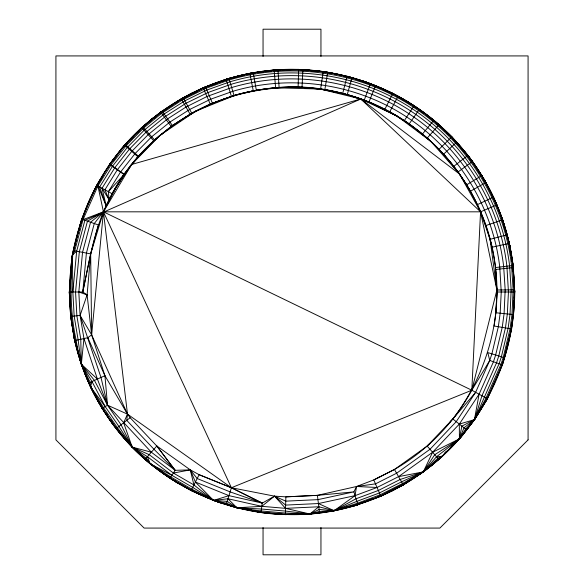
<?xml version="1.0" encoding="UTF-8"?>
<svg xmlns="http://www.w3.org/2000/svg" width="584" height="584" viewBox="0 0 584 584"><rect width="100%" height="100%" fill="white"/><g stroke="black" fill="none" stroke-linecap="round" stroke-linejoin="round"><path stroke-width="0.88" d="M130.809 165.892L138.445 156.242L153.709 140.729L172.433 125.531L190.077 114.179L210.225 104.062L235.775 94.966C256.091 89.505 277.064 86.585 298.117 87.133L298.65 69.386L323.295 71.504L331.143 73.387M103.185 175.492C86.644 199.02 78.694 227.322 72.372 255.055C70.481 283.51 69.868 312.287 76.19 340.289C80.548 370.584 94.455 398.573 112.092 423.276C151.599 477.851 216.737 512.387 284.072 514.562L307.527 514.168C352.721 510.927 396.689 493.677 431.97 465.229C483.669 423.699 514.621 358.24 514.708 292L513.029 265.45C506.489 209.24 477.471 156.227 433.81 120.275C390.287 84.191 332.836 65.912 276.473 69.832L274.159 70.007C250.58 72.146 227.329 77.562 205.531 86.863C182.12 96.608 160.563 110.69 141.73 127.626C106.295 159.819 82.782 203.845 73.27 250.58L72.372 255.055L69.292 292L70.635 316.462L74.664 340.633C81.979 372.548 96.236 402.617 116.114 428.619L116.187 428.561C171.054 500.722 271.56 532.382 357.89 504.744L353.904 491.874L356.539 486.501L373.767 479.924L394.448 469.507L427.167 446.059L452.856 418.991L475.631 392.317L489.728 360.467L491.889 353.853L498.342 326.712L500.167 313.199L501.24 292L499.751 267.041C492.714 206.546 457.768 150.183 406.705 116.997C356.13 83.57 290.861 73.964 232.775 91.316L210.722 99.185L189.683 109.478L169.929 122.056L151.709 136.758L135.24 153.41L120.501 172.119L108.368 191.683L109.077 199.691C94.214 228.351 89.454 260.778 82.76 292L87.104 294.891L91.637 334.858L104.93 375.702L127.487 414.136L130.144 417.721L156.789 446.015L175.163 470.317L190.289 469.872L199.129 474.697L231.395 487.779L262.267 503.101L274.517 496.152L285.883 496.853L317.397 495.363L353.904 491.874L317.93 499.634L285.751 501.152L274.517 496.152L231.41 487.735L199.129 474.697L191.114 490.553L169.915 478.267L175.163 470.317L156.819 445.979L145.131 459.294L150.19 463.725L169.915 478.267M466.726 429.941L452.856 418.991C484.983 376.658 501.839 322.609 495.721 269.487L495.495 267.552C486.633 185.318 423.057 112.931 342.706 93.411C252.507 68.868 149.854 115.544 109.077 199.691L102.054 188.231L114.836 167.652L129.298 149.256L145.956 132.247L165.732 116.201L186.165 103.193L207.926 92.549L230.738 84.403C290.825 66.459 358.335 76.395 410.654 110.975C463.477 145.299 499.627 203.604 506.897 266.187L508.445 292L507.335 313.929L505.445 327.909L498.772 355.984L496.531 362.817L481.946 395.769L474.536 419.597L459.418 438.876L436.54 456.746L423.305 471.887L402.748 485.224L380.856 496.217L353.437 506.065L346.37 507.314M169.265 106.982L183.15 97.813L191.778 113.216C225.314 94.732 263.88 86.344 302.03 87.352L302.899 69.649L286.861 69.781M480.814 408.508L487.45 398.777L502.452 364.869L511.599 328.938L494.122 326.003L495.904 312.768L496.962 292L495.48 267.56C491.159 234.038 479.092 201.67 459.542 174.047L458.038 171.952C421.502 121.034 360.759 88.805 298.117 87.133M145.131 459.294C116.18 433.729 94.207 400.58 81.322 364.212C69.46 329.12 67.087 291.606 72.372 255.055L73.562 250.638C81.724 212.028 98.842 175.215 124.881 145.387L142.941 127.056L160.928 112.427L181.449 99.119L205.641 87.14L229.074 78.774C290.788 60.335 360.138 70.547 413.874 106.062C468.127 141.321 505.255 201.21 512.73 265.486L514.307 289.832L513.175 314.528L511.234 328.88L504.379 357.722L502.079 364.744L487.1 398.587L474.536 419.597L459.418 438.876L434.751 454.702L423.305 471.887L403.128 484.552L380.702 495.86L357.773 504.364L334.121 510.693L318.163 512.781M502.364 364.839C509.985 341.312 514.606 316.791 514.614 292L514.606 289.832L496.947 290M495.852 312.761L496.962 292L495.48 267.56L513.029 265.45L514.723 292L514.183 298.307M170.126 477.938L191.26 490.18L213.532 500.43L236.9 507.788L261.807 506.328L274.517 496.152L285.634 505.087L318.419 503.539L355.065 495.641L377.052 487.479L398.565 476.639L432.598 452.25L459.418 438.876L474.536 419.597L486.078 398.025L500.977 364.358L503.262 357.372L510.08 328.69L512.007 314.404L513.139 289.846L511.569 265.625C504.138 201.684 467.2 142.116 413.231 107.04C359.781 71.715 290.796 61.554 229.41 79.898L206.101 88.22L182.025 100.134L161.615 113.376L143.722 127.925L126.319 145.525L110.989 164.951L97.922 185.975L83.023 219.642L74.715 250.857L72.372 255.055C66.175 299.826 71.569 345.75 90.527 386.915C109.142 423.123 135.305 456.221 170.163 477.96M69.386 292L72.467 255.069L73.81 249.813M70.131 286.605L70.357 283.904M70.737 279.407L70.963 276.707M71.336 272.21L71.562 269.509M71.934 265.012L72.087 263.216M72.46 258.719L72.686 256.018M511.628 328.945L512.212 321.733M512.453 319.032L512.591 317.229M513.657 304.614L514.037 300.11M164.155 473.602L150.19 463.725L132.188 447.11L121.063 424.772L107.514 405.194L97.404 379.067L83.957 338.552L80.103 315.418L87.104 294.891L90.673 253.879L98.338 224.942L81.578 219.139M319.55 512.606L309.841 513.993L285.364 514.219L260.99 512.146L236.9 507.788L213.532 500.43L191.786 489.136L170.805 476.982L150.19 463.725L146.102 458.192L132.188 447.11L117.347 427.656L103.507 407.654L90.527 386.915L90.14 382.323L81.322 364.212L78.125 339.859L74.161 316.075L72.839 292L76.665 251.222L84.899 220.292L360.788 98.995L397.164 116.136L431.014 141.467L459.542 174.047L480.559 211.824L490.056 239.331L492.013 247.244L509.336 243.367L513.365 267.538L514.708 292L496.962 292M190.077 114.179L181.252 98.776L203.144 87.782L228.994 78.49C300.84 56.765 382.9 74.774 438.927 124.757L427.276 138.021L443.584 154.147L459.542 174.047L360.788 98.995L131.619 164.484L115.793 187.442L106.164 205.714L97.922 185.975L103.441 211.824L127.487 414.136L126.75 420.356L153.95 449.242L175.163 470.317L151.351 452.206L107.514 405.194L101.003 377.461L80.103 315.418L78.818 292L82.534 252.339L90.549 222.248L103.441 211.824L131.619 164.484L159.709 135.532L195.72 111.121L235.775 94.966M458.36 144.423C474.719 162.045 487.297 182.901 496.867 204.889L480.559 211.824L103.441 211.824L91.637 334.858L87.804 337.691L74.664 340.633L70.635 316.462L69.292 292L82.76 292L86.41 253.069L94.272 223.533L103.441 211.824L115.793 187.442L109.077 199.691L104.916 189.793L117.275 169.864L131.743 151.409L148.161 134.656L167.63 118.851L185.989 107.04L206.948 96.521L231.658 87.534C290.839 69.854 357.335 79.643 408.866 113.705C460.893 147.511 496.495 204.933 503.663 266.574L505.175 289.919L504.087 313.601L502.233 327.368L495.655 355.021L493.451 361.752L479.084 394.207L459.323 424.101L432.598 452.25L423.305 471.887L402.544 483.537L380.235 494.787L357.423 503.247L334.121 510.693L319.404 511.445L309.841 513.993L285.35 514.614L260.938 512.533L251.113 510.197M414.735 477.019L402.748 485.224L380.819 496.13L357.861 504.649L334.121 510.693L319.156 509.474L309.841 513.993L285.393 513.051L261.157 510.985L236.9 507.788L226.607 503.255L213.532 500.43L192.691 487.37L171.893 475.318L147.409 456.703L132.188 447.11L118.917 426.444L105.193 406.617L91.951 381.513L81.322 364.212L83.957 338.552M210.736 498.853L191.121 490.45M320.587 89.045L323.295 71.504M324.85 89.688L327.675 72.263L302.899 69.649M468.864 426.678L474.456 419.538L479.084 394.207M471.806 390.229A204.838 204.838 0 0 1 394.426 469.478L373.767 479.924L380.819 496.13C410.698 482.829 437.562 463.214 459.345 438.81L461.886 426.123L474.536 419.597L487.45 398.777L471.814 390.229L103.441 211.824L83.023 219.642M82.76 292L90.673 253.879L103.441 211.824L87.469 221.183L79.336 251.733L75.555 292L76.862 315.776L80.775 339.26L81.322 364.212L94.433 380.403L107.514 405.194L127.487 414.136L231.41 487.735L262.267 503.101L260.938 512.533L236.922 507.693L228.271 504.97M490.056 239.331L496.896 290L471.814 390.229L231.41 487.735L226.169 504.664M74.256 248.061L81.636 219.161L96.637 185.274L109.544 164.462L124.582 145.124L141.795 127.692L160.695 112.113L181.296 98.864L203.181 87.87L226.139 79.351L249.901 73.401L277.984 69.825L279.094 87.447M79.015 230.629L79.687 228.008M81.249 221.883L81.921 219.256M237.031 507.27L236.9 507.788L261.428 509.022L285.452 511.066L309.841 513.993L318.82 506.781L334.121 510.693L356.839 501.357L379.439 492.962L401.551 481.822L423.305 471.887L438.818 459.338L427.167 446.059M342.706 93.411L347.1 76.212L370.468 83.57L364.212 100.185C322.733 84.673 276.509 83.198 234.009 95.484L228.994 78.49M502.079 364.744L502.751 362.116M91.951 381.513L90.527 386.915L105.193 406.617M81.636 219.161L73.27 250.58L90.673 253.879L91.637 334.858L127.487 414.136L123.64 422.772L132.188 447.11L149.205 454.659L173.382 473.047L193.917 484.946L213.532 500.43L227.191 501.364L236.9 507.788L227.994 498.765L213.532 500.43L195.399 482.041L190.289 469.872L156.819 445.979M347.246 94.63L352.006 77.621L327.675 72.263M368.957 102.039L375.585 85.673L352.006 77.621M102.054 188.231L106.164 205.714L99.667 186.924L112.61 166.09L127.254 147.467L144.124 130.239L164.141 113.997L184.836 100.82L206.867 90.045L229.972 81.796C290.81 63.627 359.167 73.686 412.143 108.704C465.63 143.46 502.233 202.495 509.598 265.859L511.153 289.861L510.036 314.207L508.124 328.361L501.371 356.787L499.101 363.708L474.536 419.597L459.323 424.101L459.418 438.876L464.017 427.802L474.536 419.597L487.363 398.726M384.849 109.274L392.886 93.447L414.085 105.733L404.354 120.581M191.114 490.553L213.561 500.342L226.541 504.43M389.703 111.829L398.12 96.302L375.585 85.673M380.702 495.86L402.748 485.224L403.128 484.552M504.664 357.809L487.801 352.59L489.728 360.467L471.814 390.229L480.559 211.824L470.419 191.253L458.038 171.952L472.405 161.564C452.877 134.656 427.313 112.223 398.12 96.302M96.637 185.274L112.186 193.771L124.012 174.572L129.714 167.287M99.886 180.872L101.317 178.558M112.186 193.771L124.29 174.287L129.75 167.367M482.683 405.442L484.114 403.128M475.172 417.83L477.077 414.749M478.033 413.209L481.851 407.055M482.807 405.515L484.713 402.434M485.669 400.894L487.1 398.587M459.418 438.876L465.572 429.036L474.536 419.597M475.631 392.317L456.228 421.655L429.999 449.286L396.594 473.23L375.483 483.866L356.539 486.501L317.397 495.341L285.883 496.853L285.35 514.614L297.139 514.219M117.975 153.774L121.034 149.278L127.305 142.715M456.695 441.285L462.966 434.722L466.025 430.226M409.223 123.874L419.319 109.39M171.163 126.451L160.695 112.113L141.73 127.626L125.217 144.547L109.544 164.462L124.012 174.572L108.368 191.683M112.697 161.155L116.048 156.877M124.063 174.609L125.18 173.192M136.86 158.293L137.977 156.877L124.582 145.124L109.463 164.403L109.785 164.111L124.239 174.251M449.921 422.159L451.585 420.027M461.353 435.766L457.849 439.913M470.857 423.648L474.215 419.37M459.345 438.81L467.74 428.109M131.393 165.287L138.496 156.286L159.709 135.532M171.893 475.318L150.19 463.725L150.533 463.309M422.509 133.962L433.81 120.275L451.812 136.89L457.17 143.051M129.188 140.751L141.73 127.626L162.126 111.194L172.433 125.531L195.72 111.121M318.419 503.539L334.121 510.693L356.036 498.758L378.359 490.472L400.193 479.464L423.305 471.887L442.271 456.374L454.812 443.249M124.655 145.19C157.162 108.42 201.743 82.87 249.901 73.401L226.11 79.256L231.366 96.214M124.881 145.387L126.151 144.087M130.582 139.561L133.758 136.327M136.291 133.736L140.729 129.21M131.327 139.014L132.59 137.722M137.656 132.546L139.561 130.612M444.439 453.388L446.344 451.454M451.41 446.278L452.673 444.986M443.271 454.79L447.709 450.264M450.242 447.673L453.418 444.439M121.034 149.278L124.261 146.102M147.511 123.224L152.03 118.771L156.527 115.698M427.473 468.302L431.97 465.229L436.489 460.776M459.739 437.898L462.966 434.722M86.958 377.636C96.55 403.836 113.661 426.539 132.188 447.11L132.254 447.045M439.073 149.248L451.812 136.89L438.927 124.757M398.565 476.639L423.305 471.887L437.847 458.236L442.205 456.308M443.636 154.103L456.695 142.226M72.839 292L72.372 255.055L76.665 251.222M415.472 476.5L423.071 471.573L423.305 471.887L442.271 456.374L441.906 455.98M153.913 118.165L155.315 117.019M157.424 115.296L158.826 114.15M168.411 128.787L169.805 127.648M428.152 444.935L430.247 443.227M425.174 469.85L426.576 468.704M159.425 136.108L154.621 139.985L142.737 126.837M161.483 134.444L172.47 125.582M116.187 428.561L130.144 417.721M464.835 152.015L467.886 155.38C492.933 187.771 508.649 226.891 513.365 267.538L495.721 269.487M453.863 166.272L467.886 155.38M357.89 504.744L334.121 510.693L355.065 495.641L356.539 486.501L377.052 487.479M164.016 110.573L167.761 108.003M416.239 475.996L419.984 473.427M160.928 112.427L168.528 107.5M170.805 106.025L173.083 104.543M175.368 103.061L177.645 101.587M179.164 100.601L198.443 90.586M165.571 109.595L167.09 108.609M175.441 103.185L176.959 102.2M152.03 118.771L156.556 115.844M185.997 96.783L191.282 93.367L197.137 91.067M178.01 122.085L181.033 120.122M184.055 118.158L191.72 113.427M398.003 487.217L392.718 490.633L386.864 492.933M427.444 468.156L431.97 465.229M407.041 481.8L408.559 480.814M416.91 475.391L418.429 474.405M404.836 483.399L383.126 494.641M406.354 482.413L408.632 480.939M410.917 479.457L413.195 477.975M466.696 184.814L481.829 175.528L481.493 175.733M470.47 191.223L485.851 182.544L472.405 161.564M185.559 97.214L187.179 96.404M193.654 93.148L197.699 91.119M204.612 106.952L210.255 104.12M377.775 477.858L380.191 476.646M386.301 492.881L390.346 490.852M396.821 487.596L398.441 486.786M89.863 384.228L90.885 386.747L90.527 386.915L91.016 386.688M477.413 204.648L493.473 197.085L502.678 219.788L509.817 245.601L510.482 251.85M494.137 199.772L493.115 197.253L493.473 197.085M87.804 337.691L104.93 375.702L88.797 382.921M219.701 82.205L222.212 81.22M226.388 79.577L230.563 77.935L237.63 76.686M353.437 506.065L357.612 504.423M361.788 502.78L364.299 501.795M204.152 87.826L206.699 86.885M208.393 86.249L225.38 79.95M204.21 87.958L206.751 87.016M211.846 85.125L217.788 82.921M222.876 81.03L225.424 80.088M215.321 102.237L217.861 101.295M221.241 100.039L226.315 98.156M228.001 97.528L234.885 95.404M358.576 503.912L361.124 502.97M366.212 501.079L372.154 498.875M377.249 496.984L379.79 496.042M230.563 77.935L203.144 87.782L210.225 104.062M73.518 332.15L74.183 338.399L81.322 364.212L81.694 364.08L82.716 366.599M485.888 225.548L502.678 219.788M173.382 473.047L190.289 469.872L197.18 478.53L230.125 491.889L262.267 503.101L228.957 495.648L213.532 500.43L213.671 500.065L211.182 498.962M490.078 239.323L507.138 234.79L509.248 243.389L513.029 265.45M226.227 79.636L228.87 78.971M233.257 77.876L235.899 77.212M240.287 76.117L242.929 75.453M247.317 74.358L249.952 73.694M245.382 92.776L248.879 91.9M250.624 91.462L253.252 90.805M334.048 510.306L336.683 509.642M341.071 508.547L343.713 507.883M348.101 506.788L350.743 506.124M355.13 505.029L357.773 504.364M508.81 243.484L509.336 243.367M74.664 340.633L75.19 340.516M270.29 70.919L272.056 70.613M273.823 70.299L276.473 69.832L299.928 69.438M284.072 514.562L307.527 514.168L310.177 513.701M250.799 73.277L274.166 70.102L279.605 69.963M252.646 73.329L254.441 73.08M261.625 72.109L263.421 71.861M269.698 71.007L271.494 70.766M312.506 513.234L314.301 512.993M329.558 510.92L331.354 510.671M300.767 514.132L309.834 513.898L316.127 513.044M317.922 512.803L320.616 512.431M322.419 512.19L333.201 510.723M276.473 69.832L249.879 73.307L253.237 90.739M307.527 514.168L316.389 513.007M91.637 334.858L80.103 315.418L70.73 316.455M70.635 316.462L71.168 316.404M512.832 267.596L513.365 267.538M436.54 456.746L442.271 456.374M318.82 506.781L285.539 508.35L261.807 506.328L227.994 498.765M275.582 87.702L274.159 70.007L280.51 69.846M282.32 69.795L298.65 69.386M275.093 70.372L279.619 70.263M287.306 87.469L289.102 87.425M300.753 513.686L303.461 513.621M300.753 513.832L308.907 513.628M275.4 87.768L320.222 89.038L347.232 94.688L368.935 102.098L397.164 116.136M298.65 69.481L302.264 69.788M304.074 69.941L315.82 70.941M317.63 71.095C343.83 73.788 369.197 82.088 392.849 93.535L387.739 91.608M304.052 70.241L305.863 70.394M310.374 70.781L312.177 70.934M317.594 71.394L319.397 71.547M495.904 312.768L513.475 314.557M302.03 87.352L317.82 89.016M320.448 89.294L324.835 89.754M72.401 255.062L72.905 255.142M323.01 71.854L324.784 72.204M343.45 75.891L345.224 76.241M238.776 507.759L240.55 508.109M247.66 509.511L252.106 510.387M259.216 511.796L260.99 512.146M309.797 513.46L309.841 513.993L285.539 508.35L274.517 496.152M356.423 79.46L364.27 81.344L371.628 84.461M212.372 499.539L219.73 502.656L224.957 503.912M320.222 89.038L360.788 98.995L480.559 211.824L496.896 290M132.188 447.11L151.351 452.206M347.005 76.592L351.32 77.957M358.233 80.132L367.738 83.125M363.372 81.899L367.686 83.257M232.68 506.043L236.994 507.408M489.728 360.467L502.452 364.869M78.818 292L87.104 294.891M195.399 482.041L228.957 495.648M373.264 85.147L392.886 93.447M370.329 83.935L372.818 85.038M382.761 89.418L386.082 90.878M370.789 103.156L373.271 104.244M376.57 105.697L387.937 111.142M191.289 490.195L196.261 492.392M197.918 493.122L202.896 495.312M207.035 497.137L209.525 498.232M364.27 81.344L368.343 83.242M400.106 98.017L406.617 101.047L411.026 104.164L406.617 101.047M177.383 482.953L173.047 479.749L177.383 482.953L183.894 485.983M215.657 500.758L219.73 502.656M393.631 93.987C417.319 106.653 439.431 122.779 457.104 143.117M398.2 96.98L399.763 97.893M402.113 99.251L403.683 100.163M405.252 101.068L406.822 101.974M409.172 103.339L410.734 104.244M412.304 105.157L413.874 106.062M389.674 111.88L409.187 123.925L431.014 141.467M413.231 105.726L415.436 107.281M419.845 110.398L424.254 113.515M425.729 114.559L433.81 120.275M165.622 474.639L170.769 478.274M420.436 110.902L421.896 111.975M428.452 116.815L433.562 120.574M404.318 120.632L407.223 122.779M409.399 124.377L410.851 125.45M412.304 126.524L413.757 127.589M417.385 130.268L424.451 135.846M161.461 471.368L162.921 472.441M150.438 463.426L155.548 467.185M159.191 469.872L164.294 473.639M167.944 476.325L169.397 477.398M436.255 122.91L440.591 126.115L445.409 131.436M147.745 461.09L143.408 457.885L138.59 452.564M125.217 144.547L138.445 156.242M436.219 123.034L438.883 125.494M446.205 132.247L448.87 134.707M436.796 123.757L438.124 124.983M446.775 132.97L448.767 134.809M425.78 137.065L427.101 138.291M435.051 145.628L441.394 152.023M135.232 449.191L137.225 451.031M145.876 459.017L147.204 460.243M135.13 449.293L137.795 451.753M145.117 458.506L147.781 460.966M81.322 364.212L97.404 379.067M153.709 140.729L141.795 127.692M470.098 158.731L471.909 160.724L484.705 180.368L495.378 201.246L497.042 206.364M112.092 423.276L113.902 425.269M458.294 144.489L460.075 146.54M461.265 147.905L463.645 150.65M451.534 137.16L455.688 141.948M461.039 148.102L462.229 149.468M464.601 152.205L465.791 153.57M452.615 138.627L454.994 141.364M444.942 156.103L446.125 157.461M447.899 159.505L449.081 160.87M450.264 162.228L456.381 170.017M118.917 431.021L120.1 432.386M122.479 435.124L123.662 436.489M125.443 438.54L127.823 441.27M129.006 442.635L131.977 446.052M118.209 430.43L119.99 432.481M121.771 434.532L123.552 436.584M125.341 438.635L132.466 446.84M451.812 136.89L471.909 160.724M160.695 112.113L161.016 112.544M422.984 471.456L423.305 471.887M467.813 155.439L472.974 162.899M474.004 164.389C489.356 185.493 500.065 209.736 507.138 234.79M467.572 155.621L470.149 159.344M477.369 169.776L479.428 172.755M464.076 181.142L466.127 184.106M105.719 412.654L107.266 414.888M110.354 419.356L112.42 422.334M394.448 469.507L403.281 484.808M483.216 178.923L484.078 180.514M491.392 194.063L493.115 197.253M466.645 184.843L468.784 188.814M98.762 401.026L99.616 402.617M90.885 386.747L92.608 389.937M95.192 394.718L96.046 396.31M98.63 401.091L100.784 405.077M103.441 211.824L231.41 487.735M205.531 86.863L212.386 103.134M501.284 217.401L502.306 219.92M84.074 369.957L85.439 373.315M147.409 456.703L150.19 463.725M496.867 204.889L502.59 219.818L506.781 234.658M508.43 241.338L509.817 245.601M74.183 338.399L76.124 344.37M507.27 236.403L509.248 243.389L513.27 267.545L513.519 272.078M502.554 220.788L503.291 223.402M503.788 225.147L505.014 229.505M76.665 345.743L77.402 348.356M80.11 357.941L80.847 360.554M76.029 344.034L77.263 348.392M77.752 350.137L78.49 352.751M78.986 354.495L81.446 363.212M74.752 340.611L81.41 364.182L90.615 386.878L102.171 408.471L107.514 405.194L104.93 375.702M190.289 469.872L193.917 484.946M334.019 510.161L334.121 510.693M253.244 72.781L256.318 90.17M508.956 243.455L509.248 245.243M509.547 247.032L509.847 248.813M510.146 250.602L510.438 252.39M319.587 512.898L317.397 495.341M510.671 253.631L510.861 255.42M513.591 281.291L513.781 283.079M514.256 287.54L514.723 292M69.277 292L69.744 296.46M70.219 300.921L70.409 302.709M73.139 328.58L73.329 330.369M513.621 273.889L514.117 282.941M514.219 284.751L514.614 292M513.022 268.487L513.219 272.1M513.621 279.334L513.818 282.955M514.219 290.19L514.314 292M320.952 56.436L320.952 29.2L263.048 29.2L263.048 56.436M320.952 527.564L320.952 554.8L263.048 554.8L263.048 527.564M528.075 439.883L439.883 528.075L144.117 528.075L55.925 439.883L55.925 55.925L528.075 55.925L528.075 439.883"/></g></svg>
